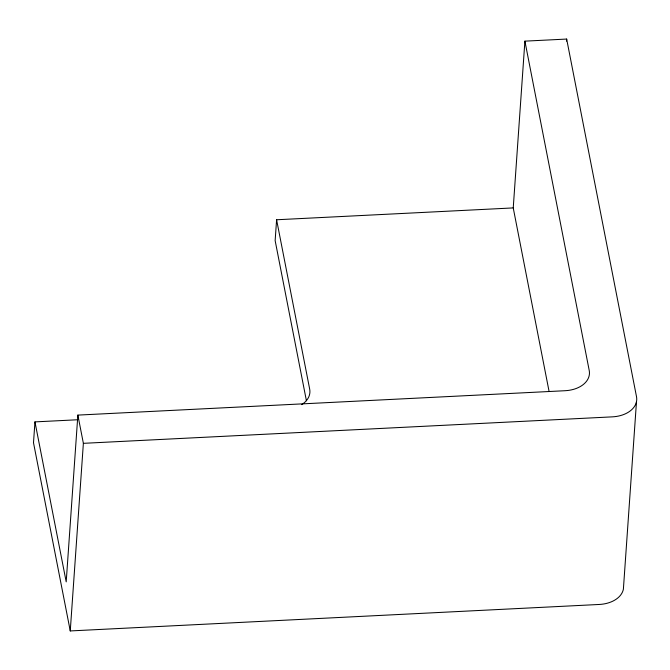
<?xml version="1.0" encoding="UTF-8"?>
<svg xmlns="http://www.w3.org/2000/svg" width="670" height="670" viewBox="0 0 670 670"><rect width="100%" height="100%" fill="white"/><g stroke="black" fill="none" stroke-linecap="round" stroke-linejoin="round"><path stroke-width="1" d="M77.762 419.755L34.957 421.891L33.5 442.736L70.258 630.939L599.215 604.466A28.123 18.819 4 0 0 623.385 589.173L636.5 401.565M77.862 415.099L83.373 443.331L612.33 416.857A28.123 18.819 4 0 0 636.5 396.64L566.661 39.061L524.903 41.146L589.223 370.502A28.123 18.819 4 0 1 565.061 390.719L77.862 415.099L66.204 581.87L34.957 421.891M70.258 630.939L83.373 443.331M549.107 391.573L513.237 207.918L276.601 219.76L275.144 240.605L306.416 400.744M513.237 207.918L524.903 41.146M566.519 41.138L566.661 39.061M276.601 219.76L309.682 389.136A28.123 18.819 4 0 1 301.701 404.613"/></g></svg>
